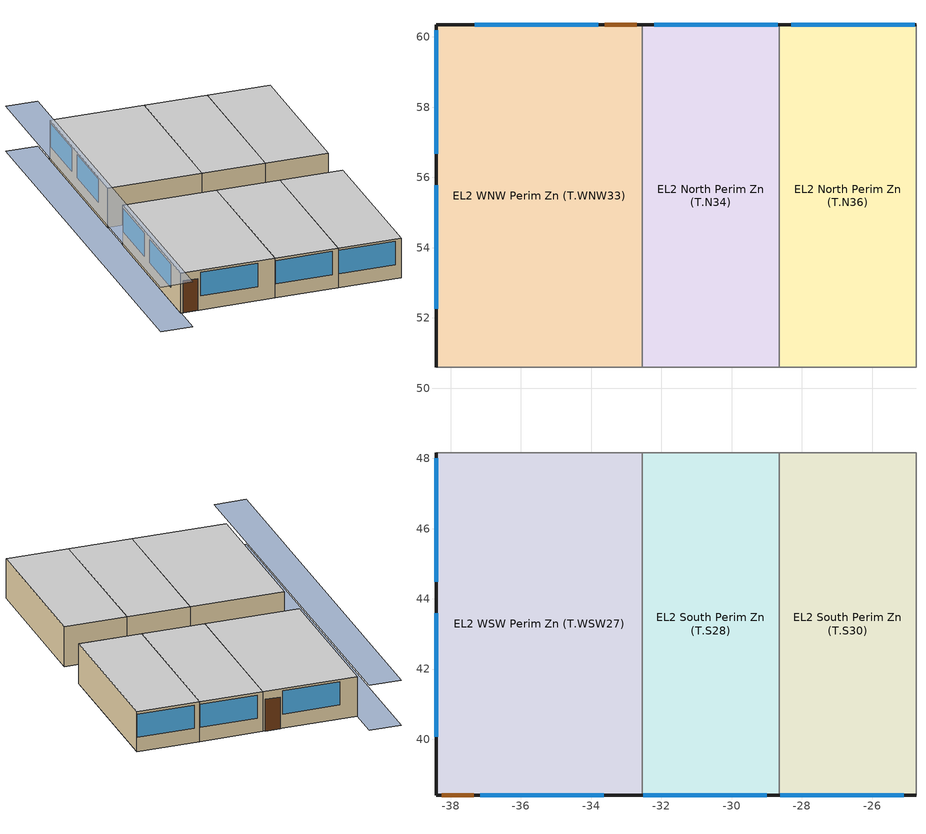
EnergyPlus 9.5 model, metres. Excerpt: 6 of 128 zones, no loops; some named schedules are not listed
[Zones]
EL2 North Perim Zn (T.N34)
 floor to EL2 North Perim Pl Zn (G.N21) (EL1 IFlr Construction): -28.65,60.35 -28.65,50.6 -32.55,50.6 -32.55,60.35 z2.9
 wall outside (EL1 EWall Construction): -28.65,60.35 -32.55,60.35 z2.9:5.46
 wall to EL2 North Perim Zn (T.N36) (EL1 IWall Construction): -28.65,50.6 -28.65,60.35 z2.9:5.46
 wall to EL2 WNW Perim Zn (T.WNW33) (EL1 IWall Construction-mirror): -32.55,60.35 -32.55,50.6 z2.9:5.46
 wall to EL2 Core Zn (T.C39) (EL1 IWall Construction): -32.55,50.6 -28.65,50.6 z2.9:5.46
 window (Exterior Window): -28.68,60.35 -32.2,60.35 z3.81:5.3
 ceiling to EL2 North Perim At Zn (T.N47) (EL1 AFlr Construction): -32.55,60.35 -32.55,50.6 -28.65,50.6 -28.65,60.35 z5.46
EL2 North Perim Zn (T.N36)
 floor to EL2 North Perim Pl Zn (G.N23) (EL1 IFlr Construction): -24.75,60.35 -24.75,50.6 -28.65,50.6 -28.65,60.35 z2.9
 wall outside (EL1 EWall Construction): -24.75,60.35 -28.65,60.35 z2.9:5.46
 wall to EL2 Core Zn (T.C39) (EL1 IWall Construction): -28.65,50.6 -24.75,50.6 z2.9:5.46
 wall to EL2 North Perim Zn (T.N35) (EL1 IWall Construction-mirror): -24.75,50.6 -24.75,60.35 z2.9:5.46
 window (Exterior Window): -24.78,60.35 -28.3,60.35 z3.81:5.3
 ceiling to EL2 North Perim At Zn (T.N49) (EL1 AFlr Construction): -28.65,60.35 -28.65,50.6 -24.75,50.6 -24.75,60.35 z5.46
EL2 South Perim Zn (T.S28)
 floor to EL2 South Perim Pl Zn (G.S15) (EL1 IFlr Construction): -28.65,48.16 -28.65,38.4 -32.55,38.4 -32.55,48.16 z2.9
 wall outside (EL1 EWall Construction): -32.55,38.4 -28.65,38.4 z2.9:5.46
 wall to EL2 South Perim Zn (T.S30) (EL1 IWall Construction): -28.65,38.4 -28.65,48.16 z2.9:5.46
 wall to EL2 WSW Perim Zn (T.WSW27) (EL1 IWall Construction-mirror): -32.55,48.16 -32.55,38.4 z2.9:5.46
 wall to EL2 Core Zn (T.C39) (EL1 IWall Construction): -28.65,48.16 -32.55,48.16 z2.9:5.46
 window (Exterior Window): -32.52,38.4 -29.01,38.4 z3.81:5.3
 ceiling to EL2 South Perim At Zn (T.S41) (EL1 AFlr Construction): -32.55,48.16 -32.55,38.4 -28.65,38.4 -28.65,48.16 z5.46
EL2 South Perim Zn (T.S30)
 floor to EL2 South Perim Pl Zn (G.S17) (EL1 IFlr Construction): -24.75,48.16 -24.75,38.4 -28.65,38.4 -28.65,48.16 z2.9
 wall outside (EL1 EWall Construction): -28.65,38.4 -24.75,38.4 z2.9:5.46
 wall to EL2 Core Zn (T.C39) (EL1 IWall Construction): -24.75,48.16 -28.65,48.16 z2.9:5.46
 wall to EL2 South Perim Zn (T.S29) (EL1 IWall Construction-mirror): -24.75,38.4 -24.75,48.16 z2.9:5.46
 window (Exterior Window): -28.62,38.4 -25.1,38.4 z3.81:5.3
 ceiling to EL2 South Perim At Zn (T.S43) (EL1 AFlr Construction): -28.65,48.16 -28.65,38.4 -24.75,38.4 -24.75,48.16 z5.46
EL2 WNW Perim Zn (T.WNW33)
 floor to EL2 WNW Perim Pl Zn (G.WNW20) (EL1 IFlr Construction): -32.55,60.35 -32.55,50.6 -38.4,50.6 -38.4,60.35 z2.9
 wall outside (EL1 EWall Construction): -32.55,60.35 -38.4,60.35 -38.4,50.6 z2.9:5.46
 wall to EL2 Core Zn (T.C39) (EL1 IWall Construction): -38.4,50.6 -32.55,50.6 z2.9:5.46
 window (Exterior Window): -33.8,60.35 -37.32,60.35 / -38.4,60.2 -38.4,56.68 / -38.4,55.78 -38.4,52.26 z3.81:5.3
 door (Dbl Lyr Unins Mtl Door): -32.71,60.35 -33.62,60.35 z2.9:4.94
 ceiling to EL2 WNW Perim At Zn (T.WNW46) (EL1 AFlr Construction): -38.4,60.35 -38.4,50.6 -32.55,50.6 -32.55,60.35 z5.46
EL2 WSW Perim Zn (T.WSW27)
 floor to EL2 WSW Perim Pl Zn (G.WSW14) (EL1 IFlr Construction): -32.55,48.16 -32.55,38.4 -38.4,38.4 -38.4,48.16 z2.9
 wall outside (EL1 EWall Construction): -38.4,48.16 -38.4,38.4 -32.55,38.4 z2.9:5.46
 wall to EL2 Core Zn (T.C39) (EL1 IWall Construction): -32.55,48.16 -38.4,48.16 z2.9:5.46
 window (Exterior Window): -37.16,38.4 -33.64,38.4 / -38.4,48.01 -38.4,44.49 / -38.4,43.59 -38.4,40.07 z3.81:5.3
 door (Dbl Lyr Unins Mtl Door): -38.25,38.4 -37.34,38.4 z2.9:4.94
 ceiling to EL2 WSW Perim At Zn (T.WSW40) (EL1 AFlr Construction): -38.4,48.16 -38.4,38.4 -32.55,38.4 -32.55,48.16 z5.46
shading: -38.4,62.33 -38.4,36.42 -40.39,36.42 -40.39,62.33 z5.79; -38.4,62.33 -38.4,36.42 -40.39,36.42 -40.39,62.33 z2.9
[Building]
MFm+dxgf+existing: North Axis {deg}=0; Terrain=Suburbs; Loads Convergence Tolerance Value {W}=0.04; Temperature Convergence Tolerance Value {deltaC}=0.4; Solar Distribution=FullExterior; Maximum Number of Warmup Days=40; Minimum Number of Warmup Days=10
[Site:Location]
CA_EUREKA_USA Design_Conditions: Latitude {deg}=40.8; Longitude {deg}=-124.17; Time Zone {hr}=-8; Elevation {m}=18
[SizingPeriod:DesignDay] Day of Month=21; Dry-Bulb Temperature Range Modifier Type=DefaultMultipliers; Humidity Condition Type=Wetbulb; Barometric Pressure {Pa}=101109; Rain Indicator=No; Snow Indicator=No; Daylight Saving Time Indicator=No
Name | Month | Day Type | Maximum Dry-Bulb Temperature {C} | Daily Dry-Bulb Temperature Range {deltaC} | Wetbulb or DewPoint at Maximum Dry-Bulb {C} | Wind Speed {m/s} | Wind Direction {deg} | Solar Model Indicator | Sky Clearness | ASHRAE Clear Sky Optical Depth for Beam Irradiance (taub) | ASHRAE Clear Sky Optical Depth for Diffuse Irradiance (taud)
CA_EUREKA Ann Htg 99.6% Condns DB | 12 | WinterDesignDay | 0.7 | 0 | 0.7 | 1.5 | 100 | ASHRAEClearSky | 0
CA_EUREKA Ann Clg .4% Condns DB=>MWB | 8 | SummerDesignDay | 20.1 | 4.5 | 15.1 | 4.2 | 320 | ASHRAETau |  | 0.327 | 2.581
[Site:WaterMainsTemperature]
Calculation Method=Correlation; Annual Average Outdoor Air Temperature {C}=10.81; Maximum Difference In Monthly Average Outdoor Air Temperatures {deltaC}=16.84
[Material]
Name | Roughness | Thickness {m} | Conductivity {W/m-K} | Density {kg/m3} | Specific Heat {J/kg-K}
GypBd 1/2in (GP01) | Rough | 0.0128016 | 0.160159 | 800.925 | 837.36
Plywd 1in (PW06) | Rough | 0.0252984 | 0.115363 | 544.629 | 1214.172
syn_stucco | MediumSmooth | 0.003048 | 8.65E-02 | 400 | 878.64
Drywall_1/2in | MediumSmooth | 0.0127 | 0.16009 | 800.923 | 1087.84
OSB_7/16in | MediumSmooth | 0.0111125 | 0.1163 | 544.627 | 1213.36
sheathing_consol_layer | Rough | 0.0127 | 0.0940184 | 685.008 | 1172.332
wall_consol_layer | Rough | 0.137 | 0.057165 | 120.801 | 1036.26
ceil_consol_layer | Rough | 0.195 | 0.0617176 | 41.9286 | 776.251
ceil_insul_layer | Rough | 1.0e-06 | 0.0432 | 41.9286 | 776.251
[Material:NoMass] Roughness=Rough
Name | Thermal Resistance {m2-K/W}
EL1 IWall Cons Mat 2 (0.91) | 0.160211
Carpet & Fiber Pad (CP01) | 0.366197
Dbl Lyr Unins Mtl Door | 0.214703
[WindowMaterial:SimpleGlazingSystem]
Glass: U-Factor {W/m2-K}=3.74787; Solar Heat Gain Coefficient=0.52; Visible Transmittance=0.88
[WindowMaterial:Blind]
int_blind: Slat Orientation=Horizontal; Slat Width {m}=0.025; Slat Separation {m}=0.01875; Slat Thickness {m}=0.001; Slat Angle {deg}=45; Slat Conductivity {W/m-K}=221; Slat Beam Solar Transmittance=0; Front Side Slat Beam Solar Reflectance=0.5; Back Side Slat Beam Solar Reflectance=0.5; Slat Diffuse Solar Transmittance=0; Front Side Slat Diffuse Solar Reflectance=0.5; Back Side Slat Diffuse Solar Reflectance=0.5; Slat Beam Visible Transmittance=0; Front Side Slat Beam Visible Reflectance=0.5; Back Side Slat Beam Visible Reflectance=0.5; Slat Diffuse Visible Transmittance=0; Front Side Slat Diffuse Visible Reflectance=0.5; Back Side Slat Diffuse Visible Reflectance=0.5; Slat Infrared Hemispherical Transmittance=0; Front Side Slat Infrared Hemispherical Emissivity=0.9; Back Side Slat Infrared Hemispherical Emissivity=0.9; Blind to Glass Distance {m}=0.05; Blind Top Opening Multiplier=0.5; Blind Bottom Opening Multiplier=0.5; Blind Left Side Opening Multiplier=0.5; Blind Right Side Opening Multiplier=0.5
[Construction]
Exterior Window: Glass
EL1 EWall Construction: syn_stucco, sheathing_consol_layer, OSB_7/16in, wall_consol_layer, Drywall_1/2in
EL1 IWall Construction; EL1 IWall Construction-mirror: GypBd 1/2in (GP01), EL1 IWall Cons Mat 2 (0.91), GypBd 1/2in (GP01)
EL1 IFlr Construction: Plywd 1in (PW06), Carpet & Fiber Pad (CP01)
EL1 AFlr Construction: ceil_insul_layer, ceil_consol_layer, Drywall_1/2in
Dbl Lyr Unins Mtl Door: Dbl Lyr Unins Mtl Door
window_w_blinds: Glass, int_blind
[Zone] Multiplier=1; Part of Total Floor Area=Yes
EL2 North Perim Zn (T.N34); EL2 North Perim Zn (T.N36); EL2 South Perim Zn (T.S28); EL2 South Perim Zn (T.S30); EL2 WNW Perim Zn (T.WNW33); EL2 WSW Perim Zn (T.WSW27)
[WindowShadingControl] Shading Type=InteriorBlind; Construction with Shading=window_w_blinds; Shading Control Type=OnNightIfHeatingAndOnDayIfCooling; Schedule=DEER Res ShadeSch; Shading Control Is Scheduled=Yes; Glare Control Is Active=No; Multiple Surface Control Type=Sequential
Name | Zone | Fenestration Surface 1 | Fenestration Surface 2 | Fenestration Surface 3
Shades-EL2-unit-T.S30 | EL2 South Perim Zn (T.S30) | EL2 South Win (T.S30.E41.W1)
Shades-EL2-unit-T.S28 | EL2 South Perim Zn (T.S28) | EL2 South Win (T.S28.E39.W1)
Shades-EL2-unit-T.S27 | EL2 WSW Perim Zn (T.WSW27) | EL2 South Win (T.WSW27.E37.W1) | EL2 West Win (T.WSW27.E38.W1) | EL2 West Win (T.WSW27.E38.W2)
Shades-EL2-unit-T.N33 | EL2 WNW Perim Zn (T.WNW33) | EL2 North Win (T.WNW33.E46.W1) | EL2 West Win (T.WNW33.E45.W1) | EL2 West Win (T.WNW33.E45.W2)
Shades-EL2-unit-T.N34 | EL2 North Perim Zn (T.N34) | EL2 North Win (T.N34.E47.W1)
Shades-EL2-unit-T.N36 | EL2 North Perim Zn (T.N36) | EL2 North Win (T.N36.E49.W1)
[Foundation:Kiva]
Slab Foundation
[Foundation:Kiva:Settings]
Soil Conductivity {W/m-K}=1.73; Soil Density {kg/m3}=1842; Soil Specific Heat {J/kg-K}=419; Ground Solar Absorptivity=0.9; Ground Thermal Absorptivity=0.9; Ground Surface Roughness {m}=0.03; Far-Field Width {m}=40; Deep-Ground Boundary Condition=ZeroFlux; Deep-Ground Depth {m}=40; Minimum Cell Dimension {m}=0.02; Maximum Cell Growth Coefficient=1.5; Simulation Timestep=Timestep
[OtherEquipment] Fuel Type=None; Design Level Calculation Method=EquipmentLevel; Design Level {W}=0; Fraction Radiant=0; Fraction Lost=0
Name | Zone or ZoneList | Schedule | Fraction Latent
SupplySensibleLeakageToEL2 WSW Perim Zn (T.WSW27); SupplyDuctConductionToEL2 WSW Perim Zn (T.WSW27) | EL2 WSW Perim Zn (T.WSW27) | EL2 WSW Perim Zn (T.WSW27) Duct Loss Sch | 0
SupplyLatentLeakageToEL2 WSW Perim Zn (T.WSW27) | EL2 WSW Perim Zn (T.WSW27) | EL2 WSW Perim Zn (T.WSW27) Duct Loss Sch | 1
SupplySensibleLeakageToEL2 WNW Perim Zn (T.WNW33); SupplyDuctConductionToEL2 WNW Perim Zn (T.WNW33) | EL2 WNW Perim Zn (T.WNW33) | EL2 WNW Perim Zn (T.WNW33) Duct Loss Sch | 0
SupplyLatentLeakageToEL2 WNW Perim Zn (T.WNW33) | EL2 WNW Perim Zn (T.WNW33) | EL2 WNW Perim Zn (T.WNW33) Duct Loss Sch | 1
[ZoneMixing] Design Flow Rate Calculation Method=Flow/Zone; Design Flow Rate {m3/s}=0
Name | Zone | Schedule | Source Zone
EL2 WSW Perim At Zn (T.WSW40)ToEL2 WSW Perim Zn (T.WSW27)Mixing | EL2 WSW Perim Zn (T.WSW27) | EL2 WSW Perim Zn (T.WSW27) Duct Loss Sch | EL2 WSW Perim At Zn (T.WSW40)
EL2 WSW Perim Zn (T.WSW27)ToEL2 WSW Perim At Zn (T.WSW40)Mixing | EL2 WSW Perim At Zn (T.WSW40) | EL2 WSW Perim Zn (T.WSW27) Duct Loss Sch | EL2 WSW Perim Zn (T.WSW27)
EL2 WNW Perim At Zn (T.WNW46)ToEL2 WNW Perim Zn (T.WNW33)Mixing | EL2 WNW Perim Zn (T.WNW33) | EL2 WNW Perim Zn (T.WNW33) Duct Loss Sch | EL2 WNW Perim At Zn (T.WNW46)
EL2 WNW Perim Zn (T.WNW33)ToEL2 WNW Perim At Zn (T.WNW46)Mixing | EL2 WNW Perim At Zn (T.WNW46) | EL2 WNW Perim Zn (T.WNW33) Duct Loss Sch | EL2 WNW Perim Zn (T.WNW33)
[EnergyManagementSystem:Actuator]
Name | Actuated Component Unique | Actuated Component Type | Actuated Component Control Type
LatentLeakageToEL2NorthPerimAtZnTN50 | SupplyLatentLeakageToEL2 North Perim At Zn (T.N50) | OtherEquipment | Power Level
Qleak_r_sDXFGEL2T_N37 | ReturnSensibleLeakageEquipDXFG EL2 T_N37 | OtherEquipment | Power Level
Qleak_r_lDXFGEL2T_N37 | ReturnLatentLeakageEquipDXFG EL2 T_N37 | OtherEquipment | Power Level
VEL2NorthPerimAtZnTN50ToEL2NorthPerimZnTN37 | EL2 North Perim At Zn (T.N50)ToEL2 North Perim Zn (T.N37)Mixing | ZoneMixing | Air Exchange Flow Rate
VEL2NorthPerimZnTN37ToEL2NorthPerimAtZnTN50 | EL2 North Perim Zn (T.N37)ToEL2 North Perim At Zn (T.N50)Mixing | ZoneMixing | Air Exchange Flow Rate
Qleak_s_sEL2NorthPerimZnGN9 | SupplySensibleLeakageToEL2 North Perim Zn (G.N9) | OtherEquipment | Power Level
Qleak_s_lEL2NorthPerimZnGN9 | SupplyLatentLeakageToEL2 North Perim Zn (G.N9) | OtherEquipment | Power Level
Qduct_sToEL2NorthPerimZnGN9 | SupplyDuctConductionToEL2 North Perim Zn (G.N9) | OtherEquipment | Power Level
Qduct_sToEL2NorthPerimPlZnGN22 | SupplyDuctConductionToEL2 North Perim Pl Zn (G.N22) | OtherEquipment | Power Level
Qduct_rToPlenumDXFGEL2G_N9 | ReturnDuctConductionToPlenumDXFG EL2 G_N9 | OtherEquipment | Power Level
Qduct_rToEL2NorthPerimPlZnGN22 | ReturnDuctConductionToEL2 North Perim Pl Zn (G.N22) | OtherEquipment | Power Level
Qleak_sToEL2NorthPerimPlZnGN22 | SupplySensibleLeakageToEL2 North Perim Pl Zn (G.N22) | OtherEquipment | Power Level
LatentLeakageToEL2NorthPerimPlZnGN22 | SupplyLatentLeakageToEL2 North Perim Pl Zn (G.N22) | OtherEquipment | Power Level
Qleak_r_sDXFGEL2G_N9 | ReturnSensibleLeakageEquipDXFG EL2 G_N9 | OtherEquipment | Power Level
Qleak_r_lDXFGEL2G_N9 | ReturnLatentLeakageEquipDXFG EL2 G_N9 | OtherEquipment | Power Level
VEL2NorthPerimPlZnGN22ToEL2NorthPerimZnGN9 | EL2 North Perim Pl Zn (G.N22)ToEL2 North Perim Zn (G.N9)Mixing | ZoneMixing | Air Exchange Flow Rate
VEL2NorthPerimZnGN9ToEL2NorthPerimPlZnGN22 | EL2 North Perim Zn (G.N9)ToEL2 North Perim Pl Zn (G.N22)Mixing | ZoneMixing | Air Exchange Flow Rate
Qleak_s_sEL2NorthPerimZnTN35 | SupplySensibleLeakageToEL2 North Perim Zn (T.N35) | OtherEquipment | Power Level
Qleak_s_lEL2NorthPerimZnTN35 | SupplyLatentLeakageToEL2 North Perim Zn (T.N35) | OtherEquipment | Power Level
Qduct_sToEL2NorthPerimZnTN35 | SupplyDuctConductionToEL2 North Perim Zn (T.N35) | OtherEquipment | Power Level
Qduct_sToEL2NorthPerimAtZnTN48 | SupplyDuctConductionToEL2 North Perim At Zn (T.N48) | OtherEquipment | Power Level
Qduct_rToPlenumDXFGEL2T_N35 | ReturnDuctConductionToPlenumDXFG EL2 T_N35 | OtherEquipment | Power Level
Qduct_rToEL2NorthPerimAtZnTN48 | ReturnDuctConductionToEL2 North Perim At Zn (T.N48) | OtherEquipment | Power Level
Qleak_sToEL2NorthPerimAtZnTN48 | SupplySensibleLeakageToEL2 North Perim At Zn (T.N48) | OtherEquipment | Power Level
LatentLeakageToEL2NorthPerimAtZnTN48 | SupplyLatentLeakageToEL2 North Perim At Zn (T.N48) | OtherEquipment | Power Level
Qleak_r_sDXFGEL2T_N35 | ReturnSensibleLeakageEquipDXFG EL2 T_N35 | OtherEquipment | Power Level
Qleak_r_lDXFGEL2T_N35 | ReturnLatentLeakageEquipDXFG EL2 T_N35 | OtherEquipment | Power Level
VEL2NorthPerimAtZnTN48ToEL2NorthPerimZnTN35 | EL2 North Perim At Zn (T.N48)ToEL2 North Perim Zn (T.N35)Mixing | ZoneMixing | Air Exchange Flow Rate
VEL2NorthPerimZnTN35ToEL2NorthPerimAtZnTN48 | EL2 North Perim Zn (T.N35)ToEL2 North Perim At Zn (T.N48)Mixing | ZoneMixing | Air Exchange Flow Rate
Qleak_s_sEL2WNWPerimZnGWNW7 | SupplySensibleLeakageToEL2 WNW Perim Zn (G.WNW7) | OtherEquipment | Power Level
Qleak_s_lEL2WNWPerimZnGWNW7 | SupplyLatentLeakageToEL2 WNW Perim Zn (G.WNW7) | OtherEquipment | Power Level
Qduct_sToEL2WNWPerimZnGWNW7 | SupplyDuctConductionToEL2 WNW Perim Zn (G.WNW7) | OtherEquipment | Power Level
Qduct_sToEL2WNWPerimPlZnGWNW20 | SupplyDuctConductionToEL2 WNW Perim Pl Zn (G.WNW20) | OtherEquipment | Power Level
Qduct_rToPlenumDXFGEL2G_WNW7 | ReturnDuctConductionToPlenumDXFG EL2 G_WNW7 | OtherEquipment | Power Level
Qduct_rToEL2WNWPerimPlZnGWNW20 | ReturnDuctConductionToEL2 WNW Perim Pl Zn (G.WNW20) | OtherEquipment | Power Level
Qleak_sToEL2WNWPerimPlZnGWNW20 | SupplySensibleLeakageToEL2 WNW Perim Pl Zn (G.WNW20) | OtherEquipment | Power Level
LatentLeakageToEL2WNWPerimPlZnGWNW20 | SupplyLatentLeakageToEL2 WNW Perim Pl Zn (G.WNW20) | OtherEquipment | Power Level
Qleak_r_sDXFGEL2G_WNW7 | ReturnSensibleLeakageEquipDXFG EL2 G_WNW7 | OtherEquipment | Power Level
Qleak_r_lDXFGEL2G_WNW7 | ReturnLatentLeakageEquipDXFG EL2 G_WNW7 | OtherEquipment | Power Level
VEL2WNWPerimPlZnGWNW20ToEL2WNWPerimZnGWNW7 | EL2 WNW Perim Pl Zn (G.WNW20)ToEL2 WNW Perim Zn (G.WNW7)Mixing | ZoneMixing | Air Exchange Flow Rate
VEL2WNWPerimZnGWNW7ToEL2WNWPerimPlZnGWNW20 | EL2 WNW Perim Zn (G.WNW7)ToEL2 WNW Perim Pl Zn (G.WNW20)Mixing | ZoneMixing | Air Exchange Flow Rate
Qleak_s_sEL2WNWPerimZnTWNW33 | SupplySensibleLeakageToEL2 WNW Perim Zn (T.WNW33) | OtherEquipment | Power Level
Qleak_s_lEL2WNWPerimZnTWNW33 | SupplyLatentLeakageToEL2 WNW Perim Zn (T.WNW33) | OtherEquipment | Power Level
Qduct_sToEL2WNWPerimZnTWNW33 | SupplyDuctConductionToEL2 WNW Perim Zn (T.WNW33) | OtherEquipment | Power Level
Qduct_sToEL2WNWPerimAtZnTWNW46 | SupplyDuctConductionToEL2 WNW Perim At Zn (T.WNW46) | OtherEquipment | Power Level
Qduct_rToPlenumDXFGEL2T_WNW33 | ReturnDuctConductionToPlenumDXFG EL2 T_WNW33 | OtherEquipment | Power Level
Qduct_rToEL2WNWPerimAtZnTWNW46 | ReturnDuctConductionToEL2 WNW Perim At Zn (T.WNW46) | OtherEquipment | Power Level
Qleak_sToEL2WNWPerimAtZnTWNW46 | SupplySensibleLeakageToEL2 WNW Perim At Zn (T.WNW46) | OtherEquipment | Power Level
LatentLeakageToEL2WNWPerimAtZnTWNW46 | SupplyLatentLeakageToEL2 WNW Perim At Zn (T.WNW46) | OtherEquipment | Power Level
Qleak_r_sDXFGEL2T_WNW33 | ReturnSensibleLeakageEquipDXFG EL2 T_WNW33 | OtherEquipment | Power Level
Qleak_r_lDXFGEL2T_WNW33 | ReturnLatentLeakageEquipDXFG EL2 T_WNW33 | OtherEquipment | Power Level
VEL2WNWPerimAtZnTWNW46ToEL2WNWPerimZnTWNW33 | EL2 WNW Perim At Zn (T.WNW46)ToEL2 WNW Perim Zn (T.WNW33)Mixing | ZoneMixing | Air Exchange Flow Rate
VEL2WNWPerimZnTWNW33ToEL2WNWPerimAtZnTWNW46 | EL2 WNW Perim Zn (T.WNW33)ToEL2 WNW Perim At Zn (T.WNW46)Mixing | ZoneMixing | Air Exchange Flow Rate
[EnergyManagementSystem:ProgramCallingManager]
DuctLeakageCallingManagerEL1SSEPerimZnGSSE1: EndOfSystemTimestepAfterHVACReporting; DuctLeakageProgramEL1SSEPerimZnGSSE1
DuctLeakageCallingManagerEL1SSEPerimZnTSSE27: EndOfSystemTimestepAfterHVACReporting; DuctLeakageProgramEL1SSEPerimZnTSSE27
DuctLeakageCallingManagerEL1EastPerimZnGE3: EndOfSystemTimestepAfterHVACReporting; DuctLeakageProgramEL1EastPerimZnGE3
DuctLeakageCallingManagerEL1EastPerimZnTE29: EndOfSystemTimestepAfterHVACReporting; DuctLeakageProgramEL1EastPerimZnTE29
DuctLeakageCallingManagerEL1EastPerimZnGE5: EndOfSystemTimestepAfterHVACReporting; DuctLeakageProgramEL1EastPerimZnGE5
DuctLeakageCallingManagerEL1EastPerimZnTE31: EndOfSystemTimestepAfterHVACReporting; DuctLeakageProgramEL1EastPerimZnTE31
DuctLeakageCallingManagerEL1SSWPerimZnGSSW7: EndOfSystemTimestepAfterHVACReporting; DuctLeakageProgramEL1SSWPerimZnGSSW7
DuctLeakageCallingManagerEL1SSWPerimZnTSSW33: EndOfSystemTimestepAfterHVACReporting; DuctLeakageProgramEL1SSWPerimZnTSSW33
DuctLeakageCallingManagerEL1WestPerimZnGW9: EndOfSystemTimestepAfterHVACReporting; DuctLeakageProgramEL1WestPerimZnGW9
DuctLeakageCallingManagerEL1WestPerimZnTW35: EndOfSystemTimestepAfterHVACReporting; DuctLeakageProgramEL1WestPerimZnTW35
DuctLeakageCallingManagerEL1WestPerimZnGW11: EndOfSystemTimestepAfterHVACReporting; DuctLeakageProgramEL1WestPerimZnGW11
DuctLeakageCallingManagerEL1WestPerimZnTW37: EndOfSystemTimestepAfterHVACReporting; DuctLeakageProgramEL1WestPerimZnTW37
DuctLeakageCallingManagerEL2WSWPerimZnGWSW1: EndOfSystemTimestepAfterHVACReporting; DuctLeakageProgramEL2WSWPerimZnGWSW1
DuctLeakageCallingManagerEL2WSWPerimZnTWSW27: EndOfSystemTimestepAfterHVACReporting; DuctLeakageProgramEL2WSWPerimZnTWSW27
DuctLeakageCallingManagerEL2SouthPerimZnGS3: EndOfSystemTimestepAfterHVACReporting; DuctLeakageProgramEL2SouthPerimZnGS3
DuctLeakageCallingManagerEL2SouthPerimZnTS29: EndOfSystemTimestepAfterHVACReporting; DuctLeakageProgramEL2SouthPerimZnTS29
DuctLeakageCallingManagerEL2SouthPerimZnGS5: EndOfSystemTimestepAfterHVACReporting; DuctLeakageProgramEL2SouthPerimZnGS5
DuctLeakageCallingManagerEL2SouthPerimZnTS31: EndOfSystemTimestepAfterHVACReporting; DuctLeakageProgramEL2SouthPerimZnTS31
